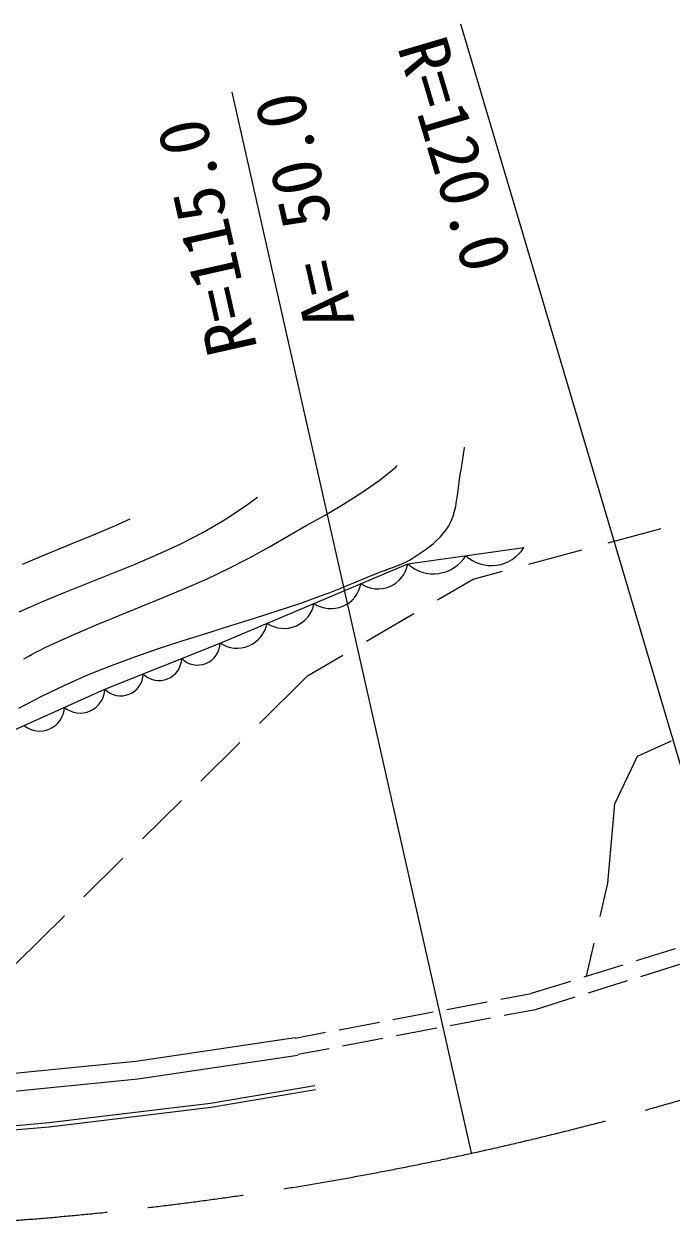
# Model space of a CAD drawing. Units: millimetres, scale not verified. Extents: x 40000 to 680000, y 20000 to 380000.
# Drawn here: x 340411 to 364034, y 253427 to 297430 of the extents above; entities that cross this region are included whole.
import ezdxf
from ezdxf.enums import TextEntityAlignment as Align

# ---------------------------------------------------------------- set-up
doc = ezdxf.new("R2010")
doc.units = ezdxf.units.MM
doc.header["$LTSCALE"] = 1000
doc.linetypes.add('CHAIN', pattern=[18.5, 12, -1.5, 3.5, -1.5])
doc.linetypes.add('DASHED', pattern=[7.5, 6, -1.5])
for name, color, linetype, lineweight in [('M-BGD', 7, 'Continuous', 13), ('M-BMK', 2, 'CHAIN', 13), ('M-STR-HTXT', 7, 'Continuous', 13), ('M-STR-STRC', 7, 'Continuous', 13)]:
    doc.layers.add(name, color=color, linetype=linetype, lineweight=lineweight)
doc.styles.add('ＭＳ ゴシック', font='')
doc.styles.get('ＭＳ ゴシック').set_extended_font_data('MS Gothic')

msp = doc.modelspace()

# ---------------------------------------------------------------- linework, layer by layer
at = {"layer": 'M-BGD'}
for p, q in [((356399, 281480), (356436, 281722)), ((356436, 281722), (356471, 281964)), ((356471, 281964), (356474, 281989)), ((353355, 280776), (353951, 281255)), ((353951, 281255), (354016, 281317)), ((356317, 280998), (356359, 281239)), ((356359, 281239), (356399, 281480)), ((352722, 280331), (353355, 280776)), ((356259, 280615), (356285, 280808)), ((356285, 280808), (356317, 280998)), ((352062, 279913), (352722, 280331)), ((356212, 280226), (356236, 280421)), ((356236, 280421), (356259, 280615)), ((348474, 279840), (348921, 280165)), ((351386, 279514), (352062, 279913)), ((356151, 279842), (356185, 280033)), ((356185, 280033), (356212, 280226)), ((347717, 279337), (348474, 279840)), ((350703, 279127), (351386, 279514)), ((355985, 279295), (356054, 279472)), ((356054, 279472), (356109, 279655)), ((356109, 279655), (356151, 279842)), ((342884, 278769), (343724, 279123)), ((343724, 279123), (344281, 279372)), ((346933, 278882), (347717, 279337)), ((350024, 278745), (350703, 279127)), ((355698, 278840), (355804, 278979)), ((355804, 278979), (355898, 279126)), ((355898, 279126), (355985, 279295)), ((342040, 278424), (342884, 278769)), ((346125, 278468), (346933, 278882)), ((349360, 278360), (350024, 278745)), ((355324, 278467), (355456, 278585)), ((355456, 278585), (355581, 278709)), ((355581, 278709), (355698, 278840)), ((341195, 278079), (342040, 278424)), ((345298, 278085), (346125, 278468)), ((348610, 277937), (349360, 278360)), ((354405, 277729), (358632, 278327)), ((354748, 278047), (354896, 278145)), ((354896, 278145), (355042, 278248)), ((355042, 278248), (355185, 278355)), ((355185, 278355), (355324, 278467)), ((340356, 277727), (341195, 278079)), ((343609, 277379), (344458, 277725)), ((344458, 277725), (345298, 278085)), ((347558, 274844), (354405, 277729)), ((347844, 277546), (348610, 277937)), ((353887, 277613), (354035, 277670)), ((354035, 277670), (354181, 277731)), ((354181, 277731), (354325, 277798)), ((354325, 277798), (354465, 277870)), ((354465, 277870), (354600, 277951)), ((354600, 277951), (354748, 278047)), ((342757, 277040), (343609, 277379)), ((347065, 277179), (347844, 277546)), ((352786, 277188), (352964, 277262)), ((352964, 277262), (353143, 277336)), ((353143, 277336), (353290, 277395)), ((353290, 277395), (353439, 277451)), ((353439, 277451), (353588, 277505)), ((353588, 277505), (353738, 277558)), ((353738, 277558), (353887, 277613)), ((341906, 276699), (342757, 277040)), ((345479, 276499), (346275, 276832)), ((346275, 276832), (347065, 277179)), ((351716, 276749), (351895, 276820)), ((351895, 276820), (352074, 276892)), ((352074, 276892), (352252, 276966)), ((352252, 276966), (352430, 277039)), ((352430, 277039), (352608, 277114)), ((352608, 277114), (352786, 277188)), ((340229, 275976), (341062, 276347)), ((341062, 276347), (341906, 276699)), ((344678, 276173), (345479, 276499)), ((350501, 276304), (351356, 276611)), ((351356, 276611), (351536, 276679)), ((351536, 276679), (351716, 276749)), ((343877, 275850), (344678, 276173)), ((348776, 275736), (349641, 276014)), ((349641, 276014), (350501, 276304)), ((342282, 275185), (343077, 275522)), ((343077, 275522), (343877, 275850)), ((347041, 275196), (347908, 275465)), ((347908, 275465), (348776, 275736)), ((341495, 274832), (342282, 275185)), ((346174, 274922), (347041, 275196)), ((340864, 274519), (341020, 274600)), ((341020, 274600), (341177, 274680)), ((341177, 274680), (341336, 274757)), ((341336, 274757), (341495, 274832)), ((343355, 273154), (347558, 274844)), ((344454, 274344), (345311, 274640)), ((345311, 274640), (346174, 274922)), ((340399, 274266), (340553, 274352)), ((340553, 274352), (340708, 274436)), ((340708, 274436), (340864, 274519)), ((343603, 274029), (344454, 274344)), ((342762, 273689), (343603, 274029)), ((341053, 272899), (341901, 273307)), ((341901, 273307), (342762, 273689)), ((333053, 268544), (343355, 273154)), ((340214, 272470), (341053, 272899)), ((350292, 260430), (344483, 259575)), ((344483, 259575), (337074, 258834))]:
    msp.add_line(p, q, dxfattribs=at)
at = {"layer": 'M-BGD', "color": 1}
for p, q in [((361715, 278505), (363646, 279025)), ((358818, 277726), (360749, 278246)), ((356785, 277179), (357852, 277466)), ((355491, 276422), (356785, 277179)), ((352902, 274907), (354628, 275917)), ((350746, 273646), (352039, 274402)), ((348991, 271911), (350746, 273646)), ((346857, 269803), (348280, 271208)), ((362778, 270714), (364020, 271274)), ((361949, 268974), (362778, 270714)), ((344723, 267694), (346146, 269100)), ((361701, 266076), (361949, 268974)), ((342590, 265585), (344012, 266991)), ((361423, 264868), (361701, 266076)), ((340124, 263148), (341878, 264882)), ((360922, 262685), (361199, 263893)), ((362740, 263253), (364172, 263700)), ((360831, 262657), (362263, 263104)), ((362898, 262674), (364330, 263121)), ((358920, 262060), (360354, 262508)), ((360989, 262078), (362421, 262525)), ((357791, 261846), (358902, 262056)), ((359056, 261475), (360512, 261929)), ((353860, 261103), (355334, 261381)), ((355825, 261474), (357299, 261753)), ((357916, 261259), (359056, 261475)), ((351895, 260731), (353369, 261010)), ((355951, 260887), (357425, 261166)), ((350292, 260428), (351404, 260638)), ((353986, 260516), (355460, 260795)), ((352021, 260144), (353495, 260423)), ((350390, 259836), (351530, 260051))]:
    msp.add_line(p, q, dxfattribs=at)
at = {"layer": 'M-BGD', "linetype": 'DASHED'}
for p, q in [((350397, 259788), (344563, 258929)), ((344563, 258929), (337117, 258185))]:
    msp.add_line(p, q, dxfattribs=at)
at = {"layer": 'M-BGD'}
for centre, radius, start, end in [((357451, 279058), 1389, 227.8517, 328.2598), ((353312, 277933), 1113, 236.2491, 349.4345), ((355337, 278758), 1389, 227.8517, 328.2598), ((351600, 277211), 1113, 236.2491, 349.4345), ((349888, 276490), 1113, 236.2491, 349.4345), ((348176, 275769), 1113, 236.2491, 349.4345), ((346738, 274860), 820, 224.8795, 358.9325), ((345337, 274296), 820, 224.8795, 358.9325), ((343936, 273733), 820, 224.8795, 358.9325), ((342456, 273190), 900, 230.494, 357.7231), ((340984, 272531), 900, 230.494, 357.7231)]:
    msp.add_arc(centre, radius, start, end, dxfattribs=at)
at = {"layer": 'M-BMK'}
msp.add_arc((330966, 373426), 120000, 270.23512, 287.8111, dxfattribs=at)
at = {"layer": 'M-STR-HTXT'}
for p, q in [((367672, 259177), (356332, 297430)), ((356728, 256243), (348000, 294951))]:
    msp.add_line(p, q, dxfattribs=at)
at = {"layer": 'M-STR-STRC'}
for p, q in [((347213, 258053), (351008, 258697)), ((347234, 257904), (351033, 258549)), ((341309, 257340), (347213, 258053)), ((341324, 257190), (347234, 257904)), ((336374, 256907), (341309, 257340)), ((336384, 256758), (341324, 257190))]:
    msp.add_line(p, q, dxfattribs=at)

# ---------------------------------------------------------------- texts
at = {"layer": 'M-STR-HTXT', "style": 'ＭＳ ゴシック'}
msp.add_text('R=120.0', height=1833, rotation=286.512, dxfattribs=at).set_placement((356133, 292680), align=Align.MIDDLE_CENTER)
msp.add_text('R=115.0', height=1833, rotation=102.707, dxfattribs=at).set_placement((349460, 285715), align=Align.BOTTOM_LEFT)
at = {"layer": 'M-STR-STRC', "style": 'ＭＳ ゴシック'}
msp.add_text('A= 50.0', height=1833, rotation=102.707, dxfattribs=at).set_placement((350682, 286156), align=Align.TOP_LEFT)

doc.saveas('drawing.dxf')
